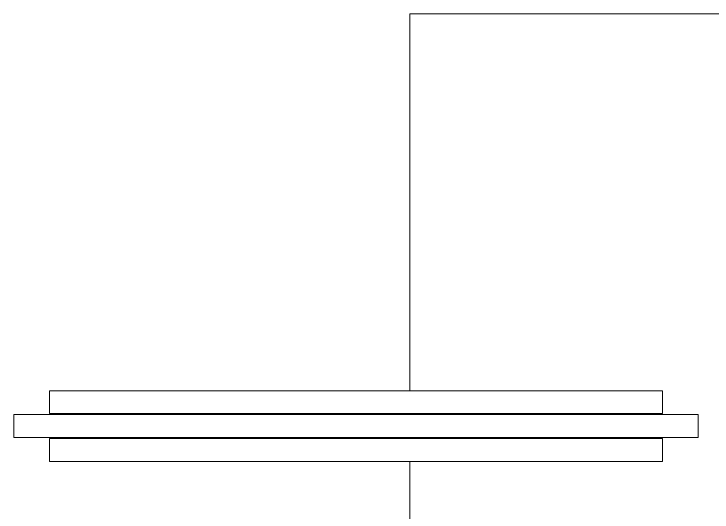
# Model space of a CAD drawing. Header units: millimetres. Extents: x -331 to 5585, y -2655 to 1513.
# Drawn here: x 343.2 to 496.2, y 604.4 to 713.6 of the extents above; entities that cross this region are included whole.
import ezdxf

# ---------------------------------------------------------------- set-up
doc = ezdxf.new("R2010")
doc.units = ezdxf.units.MM

msp = doc.modelspace()

# ---------------------------------------------------------------- linework, layer by layer
at = {"color": 7, "linetype": 'Continuous', "lineweight": 15}
for p, q in [((429.95, 630.99), (429.95, 713.61)), ((429.95, 713.61), (644.91, 713.61)), ((350.94, 630.99), (350.94, 625.99)), ((430.15, 630.99), (350.94, 630.99)), ((485.36, 630.99), (430.15, 630.99)), ((485.36, 625.99), (485.36, 630.99)), ((430.15, 625.99), (350.94, 625.99)), ((485.36, 625.99), (430.15, 625.99)), ((343.15, 625.74), (343.15, 620.74)), ((343.15, 625.74), (493.15, 625.74)), ((493.15, 620.74), (493.15, 625.74)), ((343.15, 620.74), (493.15, 620.74)), ((350.94, 620.49), (350.94, 615.49)), ((430.15, 620.49), (350.94, 620.49)), ((485.36, 620.49), (430.15, 620.49)), ((485.36, 615.49), (485.36, 620.49)), ((430.15, 615.49), (350.94, 615.49)), ((429.95, 488.61), (429.95, 615.49)), ((485.36, 615.49), (430.15, 615.49))]:
    msp.add_line(p, q, dxfattribs=at)
at = {"color": 7, "linetype": 'Continuous', "lineweight": 15, "flags": 128}
for points in [[(355.94, 625.99), (356.99, 625.78), (357.08, 625.74)], [(479.22, 625.74), (479.31, 625.78), (480.36, 625.99)], [(357.08, 620.74), (356.99, 620.7), (355.94, 620.49)], [(480.36, 620.49), (479.31, 620.7), (479.22, 620.74)]]:
    msp.add_lwpolyline(points, dxfattribs=at)

doc.saveas('drawing.dxf')
